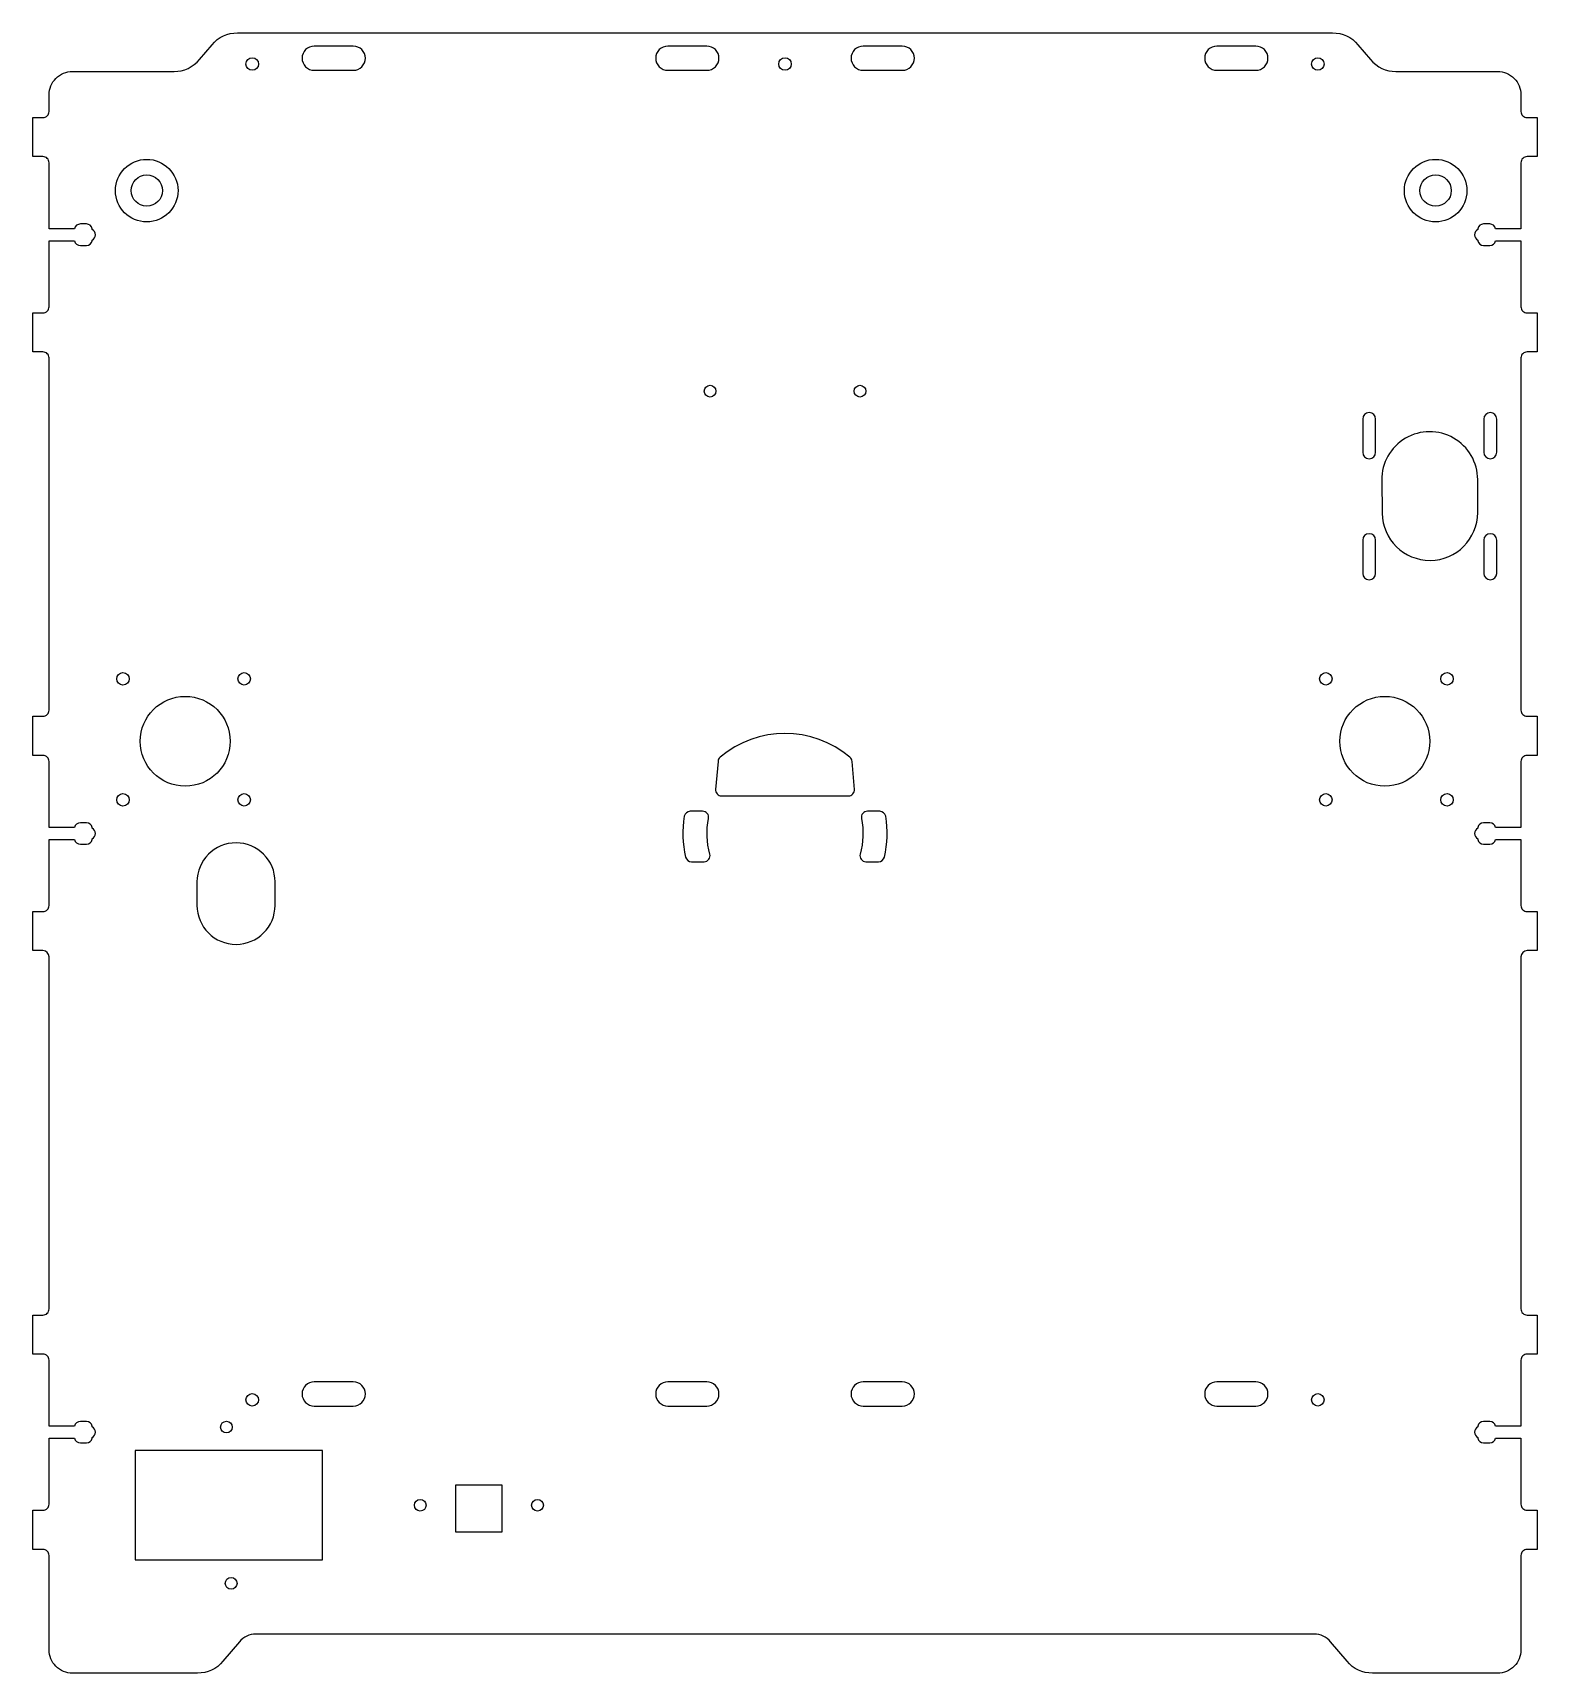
# Model space of a CAD drawing. Header units: millimetres. Extents: x -227 to 158, y -181 to 239.
import ezdxf

# ---------------------------------------------------------------- set-up
doc = ezdxf.new("R2010")
doc.units = ezdxf.units.MM

msp = doc.modelspace()

# ---------------------------------------------------------------- linework, layer by layer
for points in [[(153.75, 185.76), (153.75, 168.86, 0.414214), (155.3, 167.31), (157.9, 167.31), (157.9, 157.31), (155.3, 157.31, 0.414214), (153.75, 155.76), (153.75, 65.56, 0.414214), (155.3, 64.01), (157.9, 64.01), (157.9, 54.01), (155.3, 54.01, 0.414214), (153.75, 52.46), (153.75, 35.56), (147.25, 35.56, 0.348969), (145.74, 36.76), (144.19, 36.76, 0.351551), (142.67, 35.55), (142.67, 35.38, 0.59942), (142.67, 32.64), (142.67, 32.47, 0.351551), (144.19, 31.26), (145.74, 31.26, 0.348969), (147.25, 32.46), (153.75, 32.46), (153.75, 15.56, 0.414214), (155.3, 14.01), (157.9, 14.01), (157.9, 4.01), (155.3, 4.01, 0.414084), (153.75, 2.46), (153.75, -87.74, 0.414214), (155.3, -89.29), (157.9, -89.29), (157.9, -99.29), (155.3, -99.29, 0.414214), (153.75, -100.84), (153.75, -117.74), (147.25, -117.74, 0.348969), (145.74, -116.54), (144.19, -116.54, 0.351551), (142.67, -117.75), (142.67, -117.92, 0.59942), (142.67, -120.66), (142.67, -120.83, 0.351551), (144.19, -122.04), (145.74, -122.04, 0.348969), (147.25, -120.84), (153.75, -120.84), (153.75, -137.74, 0.414214), (155.3, -139.29), (157.9, -139.29), (157.9, -149.29), (155.3, -149.29, 0.414214), (153.75, -150.84), (153.75, -174.99, -0.414214), (147.75, -180.99), (115.75, -180.99, -0.221695), (109.23, -177.95), (105.04, -172.96, 0.221695), (100.82, -170.99), (-170.03, -170.99, 0.221695), (-174.25, -172.96), (-178.44, -177.95, -0.221695), (-184.95, -180.99), (-216.95, -180.99, -0.414214), (-222.95, -174.99), (-222.95, -150.84, 0.414214), (-224.5, -149.29), (-227.1, -149.29), (-227.1, -139.29), (-224.5, -139.29, 0.414214), (-222.95, -137.74), (-222.95, -120.84), (-216.45, -120.84, 0.348969), (-214.94, -122.04), (-213.39, -122.04, 0.351551), (-211.88, -120.83), (-211.88, -120.66, 0.59942), (-211.88, -117.92), (-211.88, -117.75, 0.351551), (-213.39, -116.54), (-214.94, -116.54, 0.348969), (-216.45, -117.74), (-222.95, -117.74), (-222.95, -100.84, 0.414214), (-224.5, -99.29), (-227.1, -99.29), (-227.1, -89.29), (-224.5, -89.29, 0.414214), (-222.95, -87.74), (-222.95, 2.46, 0.414084), (-224.5, 4.01), (-227.1, 4.01), (-227.1, 14.01), (-224.5, 14.01, 0.414214), (-222.95, 15.56), (-222.95, 32.46), (-216.45, 32.46, 0.348969), (-214.94, 31.26), (-213.39, 31.26, 0.351551), (-211.88, 32.47), (-211.88, 32.64, 0.59942), (-211.88, 35.38), (-211.88, 35.55, 0.351551), (-213.39, 36.76), (-214.94, 36.76, 0.348969), (-216.45, 35.56), (-222.95, 35.56), (-222.95, 52.46, 0.414214), (-224.5, 54.01), (-227.1, 54.01), (-227.1, 64.01), (-224.5, 64.01, 0.414214), (-222.95, 65.56), (-222.95, 155.76, 0.414214), (-224.5, 157.31), (-227.1, 157.31), (-227.1, 167.31), (-224.5, 167.31, 0.414214), (-222.95, 168.86), (-222.95, 185.76), (-216.45, 185.76, 0.348969), (-214.94, 184.56), (-213.39, 184.56, 0.351551), (-211.88, 185.77), (-211.88, 185.94, 0.59942), (-211.88, 188.68), (-211.88, 188.85, 0.351551), (-213.39, 190.06), (-214.94, 190.06, 0.348969), (-216.45, 188.86), (-222.95, 188.86), (-222.95, 205.76, 0.414214), (-224.5, 207.31), (-227.1, 207.31), (-227.1, 217.31), (-224.5, 217.31, 0.414214), (-222.95, 218.86), (-222.95, 223.11, -0.414214), (-216.95, 229.11), (-190.95, 229.11, 0.221695), (-184.44, 232.15), (-181.23, 235.97, -0.221695), (-174.72, 239.01), (105.51, 239.01, -0.221695), (112.02, 235.97), (115.23, 232.15, 0.221695), (121.75, 229.11), (147.75, 229.11, -0.414214), (153.75, 223.11), (153.75, 218.86, 0.414214), (155.3, 217.31), (157.9, 217.31), (157.9, 207.31), (155.3, 207.31, 0.414214), (153.75, 205.76), (153.75, 188.86), (147.25, 188.86, 0.348969), (145.74, 190.06), (144.19, 190.06, 0.351551), (142.67, 188.85), (142.67, 188.68, 0.59942), (142.67, 185.94), (142.67, 185.77, 0.351551), (144.19, 184.56), (145.74, 184.56, 0.348969), (147.25, 185.76)], [(-155.1, 235.61, 1), (-155.1, 229.41), (-145.1, 229.41, 1), (-145.1, 235.61)], [(-64.6, 235.61, 1), (-64.6, 229.41), (-54.6, 229.41, 1), (-54.6, 235.61)], [(-14.6, 235.61, 1), (-14.6, 229.41), (-4.6, 229.41, 1), (-4.6, 235.61)], [(75.9, 235.61, 1), (75.9, 229.41), (85.9, 229.41, 1), (85.9, 235.61)], [(113.24, 131.61, 1), (116.55, 131.61), (116.55, 140.11, 1), (113.24, 140.11)], [(144.24, 131.61, 1), (147.55, 131.61), (147.55, 140.11, 1), (144.24, 140.11)], [(142.67, 124.61, 1.005826), (118.12, 124.47), (118.22, 116.02, 0.994207), (142.67, 116.16)], [(113.24, 100.61, 1), (116.55, 100.61), (116.55, 109.11, 1), (113.24, 109.11)], [(144.24, 100.61, 1), (147.55, 100.61), (147.55, 109.11, 1), (144.24, 109.11)], [(-51.22, 53.52, 0.197059), (-51.75, 52.48), (-52.38, 45.3, 0.440011), (-50.84, 43.62), (-18.37, 43.62, 0.440011), (-16.83, 45.3), (-17.45, 52.48, 0.197059), (-17.99, 53.52, 0.368015)], [(-58.53, 26.78), (-55.33, 26.78, 0.494966), (-53.84, 28.74, -0.115814), (-54.17, 37.85, 0.472108), (-55.69, 39.69), (-58.85, 39.69, 0.365567), (-60.37, 38.4, 0.100873), (-60.04, 27.97, 0.347437)], [(-13.88, 26.78), (-10.68, 26.78, 0.347437), (-9.17, 27.97, 0.100873), (-8.84, 38.4, 0.365567), (-10.36, 39.69), (-13.52, 39.69, 0.472108), (-15.04, 37.85, -0.115814), (-15.37, 28.74, 0.494966)], [(-185.1, 15.61, 1), (-165.1, 15.61), (-165.1, 21.61, 1), (-185.1, 21.61)], [(-155.1, -106.39, 1), (-155.1, -112.59), (-145.1, -112.59, 1), (-145.1, -106.39)], [(-64.6, -106.39, 1), (-64.6, -112.59), (-54.6, -112.59, 1), (-54.6, -106.39)], [(-14.6, -106.39, 1), (-14.6, -112.59), (-4.6, -112.59, 1), (-4.6, -106.39)], [(75.9, -106.39, 1), (75.9, -112.59), (85.9, -112.59, 1), (85.9, -106.39)]]:
    msp.add_lwpolyline(points, format="xyb", close=True)
for points in [[(-200.95, -123.99), (-200.95, -151.99), (-152.95, -151.99), (-152.95, -123.99)], [(-118.95, -132.82), (-118.95, -144.82), (-106.95, -144.82), (-106.95, -132.82)]]:
    msp.add_lwpolyline(points, close=True)
for centre, radius in [((-170.95, 231.01), 1.6), ((-34.6, 231.01), 1.6), ((101.75, 231.01), 1.6), ((-197.95, 198.61), 8), ((131.9, 198.61), 8), ((-197.95, 198.61), 4), ((131.9, 198.61), 4), ((-53.78, 147.26), 1.5), ((-15.42, 147.26), 1.5), ((-204.03, 73.61), 1.6), ((-173.03, 73.61), 1.6), ((103.82, 73.61), 1.6), ((134.82, 73.61), 1.6), ((-188.1, 57.61), 11.5), ((118.9, 57.61), 11.5), ((-204.03, 42.61), 1.6), ((-173.03, 42.61), 1.6), ((103.82, 42.61), 1.6), ((134.82, 42.61), 1.6), ((-170.95, -110.99), 1.6), ((101.75, -110.99), 1.6), ((-177.55, -117.99), 1.5), ((-127.95, -137.99), 1.5), ((-97.95, -137.99), 1.5), ((-176.35, -157.99), 1.5)]:
    msp.add_circle(centre, radius)

doc.saveas('drawing.dxf')
